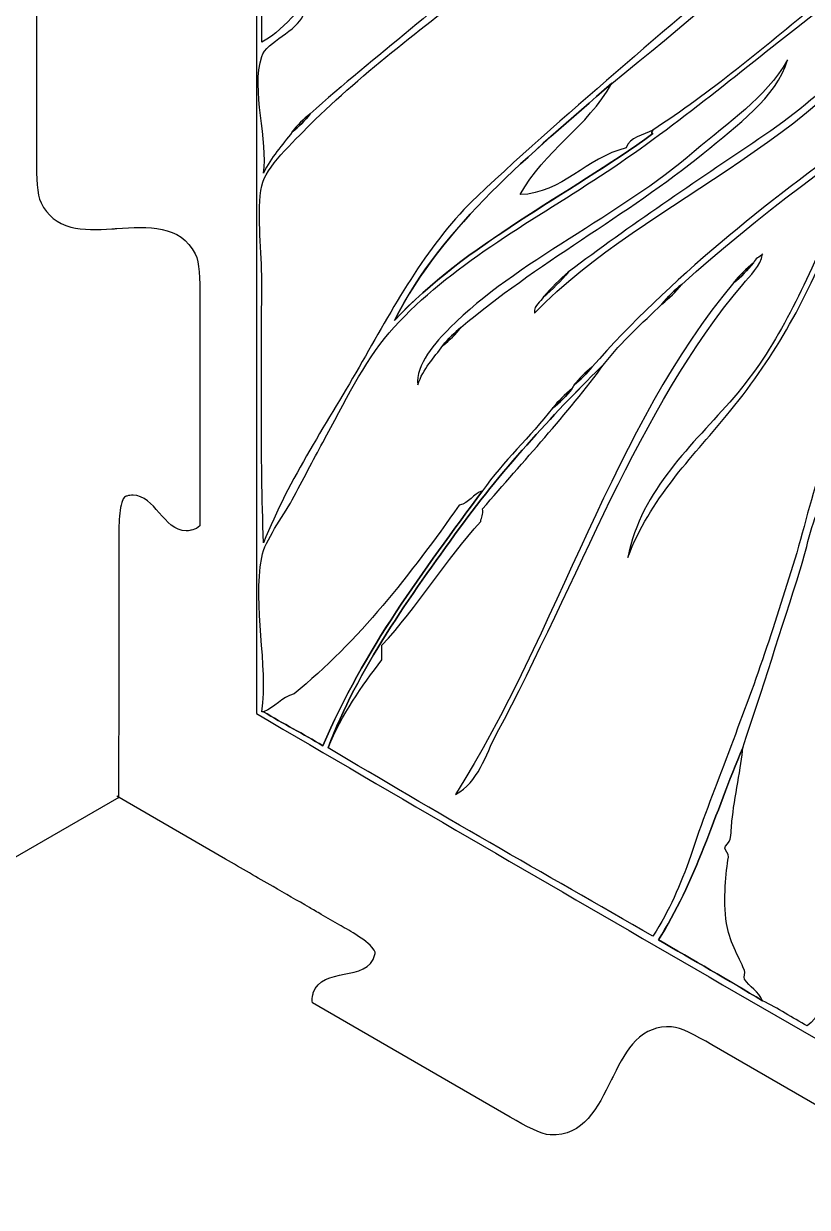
# Model space of a CAD drawing. Extents: x 6 to 396, y 3 to 221.
# Drawn here: x 192.7 to 266.9, y 18.6 to 130.7 of the extents above; entities that cross this region are included whole.
import ezdxf

# ---------------------------------------------------------------- set-up
doc = ezdxf.new("R2010")
doc.units = 0
doc.layers.get('0').update_dxf_attribs({"linetype": 'CONTINUOUS'})

msp = doc.modelspace()

# ---------------------------------------------------------------- linework, layer by layer
at = {"color": 2}
for points in [[(193.88625, 139.51425), (193.88475, 117.9045), (193.8795, 117.90825), (193.878, 117.9075)], [(209.36775, 104.76525), (209.36775, 83.16)], [(201.69525, 69.18075), (201.69375, 69.18075), (201.666, 57.43425)]]:
    msp.add_lwpolyline(points, dxfattribs=at)
at = {"color": 7}
for points in [[(265.06875, 127.2915)], [(262.6875, 108.921)], [(221.523, 62.1435)], [(266.93925, 35.77725)]]:
    msp.add_lwpolyline(points, close=True, dxfattribs=at)
at = {"color": 5}
for points in [[(218.121, 120.4875)], [(249.7605, 118.95675)], [(261.837, 108.0705)], [(244.31625, 107.22)], [(255.03225, 106.029)], [(232.40925, 100.24575)], [(244.827, 96.504)], [(242.7855, 94.29225)], [(226.626, 71.83875)], [(218.29125, 67.2465)], [(260.9865, 40.20075)]]:
    msp.add_lwpolyline(points, close=True, dxfattribs=at)
at = {"color": 1}
for points in [[(201.6705, 57.432), (191.44125, 51.51975), (191.43675, 51.52125), (191.44275, 51.52725), (191.43825, 51.52875), (191.43675, 51.52725)], [(211.785, 51.588), (211.7835, 51.5925), (201.501, 57.5445)], [(238.767, 27.15225), (220.05225, 37.9575)], [(276.60675, 23.18325), (276.6105, 23.1825), (276.60375, 23.1945), (257.89875, 33.9915), (257.90175, 33.9915), (257.892, 33.996)]]:
    msp.add_lwpolyline(points, dxfattribs=at)
at = {"color": 7}
for points in [[(248.39775, 125.079), (261.85575, 135.831), (274.5015, 147.396), (284.799, 161.31)], [(214.719, 158.25075), (214.719, 127.2915), (214.719, 96.3345), (214.719, 65.376)], [(215.22825, 128.99175), (215.229, 138.6315), (215.229, 148.2705), (215.229, 157.9095)], [(265.91925, 130.35225), (272.2005, 135.26475), (278.7945, 140.022), (284.63025, 145.32075)], [(255.03225, 106.02825), (269.48625, 119.1315), (287.163, 129.01125), (301.8105, 141.9195)], [(299.601, 140.7285), (282.23925, 126.22575), (261.46875, 115.131), (246.5295, 98.2035)], [(263.877, 139.19775), (254.46975, 130.79325), (244.812, 123.0105), (235.641, 114.363)], [(238.53225, 138.516), (232.7775, 132.59025), (225.9675, 127.7205), (219.822, 122.187)], [(221.35275, 134.60475), (219.10425, 132.9405), (217.80825, 130.3245), (215.22825, 128.99175)], [(219.82125, 121.16625), (224.89875, 126.24375), (231.14925, 130.78725), (236.49075, 135.114)], [(241.0845, 103.30725), (251.97075, 114.53475), (270.138, 119.95425), (277.656, 135.11625)], [(277.656, 135.11625), (273.53175, 128.9385), (268.51425, 123.9315), (262.347, 119.80725)], [(267.789, 132.56325), (262.8045, 128.40375), (257.733, 124.19775), (252.30975, 120.65625)], [(215.22825, 127.62975), (215.6835, 129.036), (218.63025, 130.0275), (219.141, 131.54175)], [(246.6975, 115.89375), (253.48875, 120.27375), (259.8195, 125.58225), (265.91925, 130.35225)], [(215.39925, 116.57325), (215.87775, 119.52375), (214.209, 124.47975), (215.22825, 127.62975)], [(265.06875, 127.2915), (262.8915, 123.58425), (259.56375, 121.503), (256.224, 118.617)], [(257.0745, 118.4475), (260.30775, 121.08), (263.973, 123.74025), (265.06875, 127.2915)], [(227.8155, 102.6255), (232.3875, 111.71775), (240.8325, 118.41225), (248.39775, 125.079)], [(215.2275, 115.383), (215.57625, 117.08325), (218.2095, 119.55525), (219.82125, 121.16625)], [(219.822, 122.187), (219.32625, 121.548), (218.7585, 120.981), (218.12025, 120.48525)], [(218.12025, 120.48525), (217.19325, 119.20125), (216.09675, 118.08675), (215.39925, 116.57325)], [(252.30975, 120.31575), (244.1565, 114.408), (234.618, 109.88475), (227.8155, 102.6255)], [(252.30975, 120.65625), (252.2055, 120.50475), (252.10425, 120.35175), (252.30975, 120.31575)], [(262.347, 119.80725), (256.2825, 115.75125), (250.1115, 111.58275), (244.31625, 107.22)], [(256.224, 118.617), (249.1455, 112.5), (239.3775, 108.234), (233.09025, 101.94675)], [(234.111, 101.9475), (241.113, 107.92425), (249.9075, 112.6095), (257.0745, 118.4475)], [(227.30625, 101.43525), (232.35, 107.2725), (239.84475, 111.47475), (246.6975, 115.89375)], [(215.2275, 106.878), (215.2275, 109.66425), (214.72425, 112.9275), (215.2275, 115.383)], [(235.641, 114.363), (231.09975, 110.08125), (227.90325, 104.25525), (224.754, 98.7135)], [(259.2855, 93.612), (263.622, 98.85825), (266.6625, 104.14125), (269.4915, 111.132)], [(269.151, 111.4725), (266.38275, 105.387), (264.0105, 99.99375), (259.96575, 95.313)], [(260.81625, 106.029), (261.50175, 106.84425), (262.5225, 107.76975), (262.6875, 108.921)], [(262.6875, 108.921), (262.43325, 108.609), (261.978, 108.49725), (261.837, 108.0705)], [(261.837, 108.0705), (261.28425, 107.376), (260.66025, 106.752), (259.96575, 106.19925)], [(215.3985, 81.53325), (215.0865, 90.0015), (215.2275, 98.067), (215.2275, 106.878)], [(244.31625, 107.22), (243.594, 106.35525), (242.79975, 105.56175), (241.935, 104.83875)], [(259.96575, 106.19925), (248.57475, 92.643), (243.26925, 72.99975), (233.60025, 57.72075)], [(237.513, 63.504), (245.178, 77.76525), (250.92525, 94.2705), (260.81625, 106.029)], [(253.16175, 104.15775), (253.71375, 104.85225), (254.33775, 105.47625), (255.03225, 106.02825)], [(241.935, 104.83875), (241.6785, 104.30175), (241.0155, 104.1705), (241.0845, 103.30725)], [(247.719, 98.54475), (249.324, 100.6245), (251.2815, 102.3525), (253.16175, 104.15775)], [(221.013, 91.059), (223.08, 94.8435), (224.886, 98.634), (227.30625, 101.43525)], [(233.09025, 101.94675), (231.69975, 100.55625), (229.78875, 98.39625), (230.028, 96.504)], [(232.40925, 100.24575), (232.905, 100.88475), (233.472, 101.451), (234.111, 101.9475)], [(230.028, 96.504), (230.51325, 98.06025), (231.55575, 99.05775), (232.40925, 100.24575)], [(224.754, 98.7135), (221.56425, 93.09825), (217.815, 87.6735), (215.3985, 81.53325)], [(233.94075, 82.89525), (238.23675, 88.809), (243.3015, 94.20675), (247.719, 98.54475)], [(246.5295, 98.2035), (246.03375, 97.56525), (245.46675, 96.999), (244.8285, 96.50325)], [(244.8285, 96.50325), (244.79625, 96.36525), (244.6575, 96.33375), (244.65825, 96.162)], [(244.65825, 96.162), (244.1055, 95.4675), (243.4815, 94.8435), (242.78625, 94.2915)], [(242.78625, 94.2915), (240.6675, 91.59075), (238.13475, 89.304), (236.1525, 86.46675)], [(259.96575, 95.313), (256.05675, 90.78975), (251.20875, 86.649), (249.93, 80.17425)], [(249.93, 80.17425), (252.03975, 85.7355), (255.94125, 89.5665), (259.2855, 93.612)], [(218.121, 85.61625), (219.1425, 87.52425), (220.11375, 89.412), (221.013, 91.059)], [(268.81125, 89.6985), (267.438, 86.85825), (266.75625, 83.229), (265.749, 80.00325)], [(236.1525, 86.46675), (230.58975, 78.9315), (224.94, 71.484), (221.01375, 62.31225)], [(215.22975, 80.17275), (215.5455, 81.86025), (217.218, 83.92725), (218.121, 85.61625)], [(266.259, 78.98325), (266.9685, 81.24675), (267.45, 84.0705), (268.47075, 85.617)], [(221.523, 62.1435), (224.259, 69.49125), (229.33875, 76.56075), (233.94075, 82.89525)], [(215.22975, 65.544), (215.8905, 70.00575), (214.35375, 75.4815), (215.22975, 80.17275)], [(265.749, 80.00325), (264.74475, 76.7865), (263.74725, 73.56825), (262.68675, 70.4775)], [(260.81625, 62.1435), (262.58625, 67.49025), (264.5475, 73.5195), (266.259, 78.98325)], [(262.68675, 70.4775), (260.514, 64.14075), (257.91825, 57.9255), (255.88275, 51.93675)], [(214.719, 65.376), (241.58775, 49.66125), (268.536, 34.029), (295.6875, 18.59775)], [(215.40075, 65.544), (215.34375, 65.544), (215.2875, 65.544), (215.22975, 65.544)], [(221.01375, 62.31225), (219.2055, 63.453), (217.2225, 64.41825), (215.40075, 65.544)], [(233.60025, 57.72075), (235.782, 58.833), (236.4, 61.4355), (237.513, 63.504)], [(252.3105, 44.28225), (242.0055, 50.193), (231.6525, 56.05575), (221.523, 62.1435)], [(252.82125, 43.9425), (256.25925, 49.23675), (258.2235, 56.00475), (260.81625, 62.1435)], [(255.88275, 51.93675), (254.87775, 48.9795), (253.88175, 46.80975), (252.3105, 44.28225)], [(262.6875, 38.15925), (259.4535, 40.1415), (256.11225, 42.0165), (252.82125, 43.9425)], [(270.34125, 42.2415), (268.85175, 40.28925), (268.956, 37.4115), (266.93925, 35.77725)], [(266.93925, 35.77725), (265.5, 36.549), (264.198, 37.45875), (262.6875, 38.15925)]]:
    msp.add_open_spline(points, degree=3, dxfattribs=at)
at = {"color": 5}
for points in [[(248.4, 125.08125), (240.83475, 118.41375), (232.38975, 111.71925), (227.81775, 102.62775)], [(239.72475, 114.534), (241.98825, 118.67775), (246.12825, 120.94425), (248.4, 125.08125)], [(218.121, 120.4875), (218.75925, 120.98325), (219.327, 121.55025), (219.82275, 122.18925)], [(219.82275, 122.18925), (219.1845, 121.69275), (218.6175, 121.12575), (218.121, 120.4875)], [(227.81775, 102.62775), (234.62025, 109.887), (244.15875, 114.41025), (252.312, 120.318)], [(252.312, 120.6585), (251.40375, 120.147), (250.10475, 120.03), (249.7605, 118.95675)], [(252.312, 120.318), (252.1065, 120.354), (252.20775, 120.507), (252.312, 120.6585)], [(249.7605, 118.95675), (245.9595, 118.05075), (243.7335, 114.663), (239.72475, 114.534)], [(261.837, 108.0705), (261.1425, 107.51775), (260.5185, 106.8945), (259.96575, 106.19925)], [(259.96575, 106.19925), (260.66025, 106.752), (261.28425, 107.376), (261.837, 108.0705)], [(244.31625, 107.22), (243.4515, 106.497), (242.658, 105.7035), (241.935, 104.83875)], [(241.935, 104.83875), (242.79975, 105.56175), (243.594, 106.35525), (244.31625, 107.22)], [(255.03225, 106.029), (254.33775, 105.477), (253.71375, 104.853), (253.16175, 104.1585)], [(253.16175, 104.1585), (253.857, 104.7105), (254.48025, 105.33375), (255.03225, 106.029)], [(232.40925, 100.24575), (233.0475, 100.74225), (233.61375, 101.3085), (234.111, 101.9475)], [(234.111, 101.9475), (233.47275, 101.451), (232.905, 100.884), (232.40925, 100.24575)], [(247.719, 98.544), (243.3015, 94.206), (238.23675, 88.80825), (233.94075, 82.8945)], [(236.15175, 84.76575), (240.05475, 89.3115), (244.13925, 93.675), (247.719, 98.544)], [(244.827, 96.504), (245.46525, 96.99975), (246.03225, 97.56675), (246.528, 98.20425)], [(246.528, 98.20425), (245.88975, 97.7085), (245.32275, 97.14225), (244.827, 96.504)], [(242.7855, 94.29225), (243.48075, 94.84425), (244.10475, 95.46825), (244.6575, 96.16275)], [(244.6575, 96.16275), (243.96225, 95.6115), (243.339, 94.9875), (242.7855, 94.29225)], [(221.013, 62.31375), (224.93925, 71.4855), (230.58975, 78.933), (236.15175, 86.46825)], [(236.15175, 86.46825), (235.221, 86.20875), (234.9375, 85.3005), (233.94075, 85.10775)], [(233.94075, 85.10775), (229.3125, 78.5655), (224.45925, 72.249), (218.29125, 67.2465)], [(235.9815, 83.5755), (236.0355, 83.97525), (236.25, 84.21375), (236.15175, 84.76575)], [(226.626, 71.83875), (230.0085, 75.4875), (232.6365, 79.89), (235.9815, 83.5755)], [(233.94075, 82.8945), (229.33875, 76.56), (224.259, 69.4905), (221.523, 62.14275)], [(226.626, 70.4775), (226.626, 70.932), (226.626, 71.38575), (226.626, 71.83875)], [(221.523, 62.14275), (222.83025, 65.31525), (224.69925, 67.92525), (226.626, 70.4775)], [(218.29125, 67.2465), (217.08, 66.927), (216.51675, 65.9595), (215.4, 65.5455)], [(215.4, 65.5455), (217.2225, 64.41975), (219.20475, 63.4545), (221.013, 62.31375)], [(260.817, 62.14425), (258.22425, 56.0055), (256.26, 49.23825), (252.822, 43.94325)], [(259.797, 55.17), (259.998, 57.348), (260.7195, 60.4605), (260.817, 62.14425)], [(259.626, 53.46825), (259.73175, 53.904), (259.755, 54.72375), (259.797, 55.17)], [(259.116, 52.6185), (259.1445, 52.87575), (259.56525, 53.21775), (259.626, 53.46825)], [(259.2855, 45.474), (258.9345, 47.82), (259.23375, 50.38725), (259.45575, 51.768)], [(259.45575, 51.768), (259.50825, 52.0935), (259.09575, 52.437), (259.116, 52.6185)], [(260.9865, 41.05125), (260.38125, 42.366), (259.50975, 43.9755), (259.2855, 45.474)], [(252.822, 43.94325), (256.113, 42.01725), (259.45425, 40.14225), (262.68825, 38.16)], [(260.9865, 40.20075), (260.86275, 40.41525), (261.09075, 40.8255), (260.9865, 41.05125)], [(262.68825, 38.16), (262.383, 39.09675), (261.40275, 39.48), (260.9865, 40.20075)]]:
    msp.add_open_spline(points, degree=3, dxfattribs=at)
at = {"color": 2}
for points in [[(193.878, 117.9075), (193.878, 116.11125), (193.911, 114.558), (194.3175, 113.757)], [(194.3175, 113.757), (194.93175, 112.554), (195.8505, 111.80475), (197.127, 111.46875)], [(197.127, 111.46875), (198.29925, 111.159), (199.64475, 111.2085), (201.03525, 111.29625)], [(201.03525, 111.29625), (201.1875, 111.30525), (201.3405, 111.315), (201.49275, 111.32475)], [(201.49275, 111.32475), (204.4485, 111.513), (207.5025, 111.71025), (208.929, 108.912)], [(208.929, 108.912), (209.3355, 108.114), (209.36775, 106.56225), (209.36775, 104.76525)], [(201.97425, 85.36725), (201.771, 84.75675), (201.726, 84), (201.69225, 83.148)], [(202.38375, 85.96125), (202.30425, 85.95675), (202.17, 85.9485), (201.97425, 85.36725)], [(202.44, 85.97925), (202.42725, 85.96275), (202.4085, 85.96125), (202.38375, 85.96125)], [(203.0295, 86.067), (202.84425, 86.067), (202.647, 86.03925), (202.44, 85.97925)], [(205.50825, 84.39975), (204.7965, 85.221), (204.06225, 86.067), (203.0295, 86.067)], [(208.07475, 82.6875), (206.9925, 82.6875), (206.23875, 83.55675), (205.50825, 84.39975)], [(201.69225, 83.148), (201.67875, 82.83), (201.684, 82.52625), (201.68925, 82.20675)], [(209.36775, 83.16), (209.1825, 82.93875), (208.884, 82.8525), (208.686, 82.794)], [(201.68925, 82.20675), (201.6915, 82.05075), (201.6945, 81.8895), (201.69525, 81.72525)], [(208.515, 82.734), (208.362, 82.70325), (208.215, 82.6875), (208.07475, 82.6875)], [(208.686, 82.794), (208.60725, 82.77225), (208.545, 82.75425), (208.515, 82.734)], [(201.69525, 81.72525), (201.69375, 81.16875), (201.693, 80.598), (201.69225, 80.046)], [(201.69225, 80.046), (201.6915, 79.452), (201.69075, 78.87975), (201.68925, 78.375)], [(201.68925, 78.375), (201.6885, 77.07825), (201.69075, 75.72825), (201.69375, 74.424)], [(201.69375, 74.424), (201.696, 72.71025), (201.699, 70.94025), (201.69525, 69.18075)], [(201.666, 57.43425), (201.666, 57.43275), (201.6675, 57.43125), (201.669, 57.43125)], [(201.669, 57.43125), (201.67125, 57.43125), (201.67275, 57.43275), (201.67275, 57.43425)]]:
    msp.add_open_spline(points, degree=3, dxfattribs=at)
at = {"color": 1}
for points in [[(201.4965, 57.54375), (201.49725, 57.543), (201.49575, 57.5415), (201.4965, 57.54075)], [(201.501, 57.5445), (201.50025, 57.54525), (201.498, 57.546), (201.4965, 57.54375)], [(201.4965, 57.54075), (201.4965, 57.54075), (201.49725, 57.53925), (201.49875, 57.54075)], [(201.66675, 57.4365), (201.66825, 57.4395), (201.66975, 57.438), (201.67125, 57.4365)], [(201.67125, 57.4365), (201.67275, 57.4335), (201.672, 57.432), (201.6705, 57.432)], [(216.3045, 48.98325), (214.82625, 49.8315), (213.29775, 50.7105), (211.785, 51.588)], [(219.7485, 46.998), (218.6205, 47.65125), (217.443, 48.32775), (216.3045, 48.98325)], [(220.869, 46.3485), (220.47225, 46.5795), (220.09275, 46.79925), (219.7485, 46.998)], [(222.64725, 45.318), (222.0555, 45.66225), (221.44425, 46.01625), (220.869, 46.3485)], [(223.05675, 45.08925), (222.92325, 45.162), (222.7875, 45.2385), (222.64725, 45.318)], [(223.88025, 44.60925), (223.60725, 44.78175), (223.3395, 44.931), (223.05675, 45.08925)], [(225.66075, 43.2555), (225.2355, 43.73625), (224.6295, 44.136), (223.88025, 44.60925)], [(225.96975, 42.60525), (226.00725, 42.67575), (226.0665, 42.795), (225.66075, 43.2555)], [(223.056, 40.67775), (224.31675, 40.92225), (225.621, 41.17275), (225.95925, 42.546)], [(225.95925, 42.546), (225.95175, 42.56625), (225.95925, 42.5835), (225.96975, 42.60525)], [(220.1115, 38.90625), (220.5375, 40.191), (221.81775, 40.4385), (223.056, 40.67775)], [(220.05225, 37.9575), (219.9555, 38.229), (220.02975, 38.529), (220.077, 38.7285)], [(220.077, 38.7285), (220.0965, 38.80725), (220.11225, 38.871), (220.1115, 38.90625)], [(254.0775, 35.69025), (252.72825, 35.76), (251.62125, 35.34), (250.68975, 34.4025)], [(257.892, 33.996), (256.3335, 34.896), (254.97075, 35.64375), (254.0775, 35.69025)], [(250.68975, 34.4025), (249.83625, 33.543), (249.2085, 32.3505), (248.58525, 31.10325)], [(248.382, 30.693), (247.07025, 28.041), (245.712, 25.2975), (242.5755, 25.45875)], [(248.58525, 31.10325), (248.51925, 30.96675), (248.45025, 30.8295), (248.382, 30.693)], [(242.5755, 25.45875), (241.6785, 25.5075), (240.3195, 26.25525), (238.767, 27.15225)]]:
    msp.add_open_spline(points, degree=3, dxfattribs=at)

doc.saveas('drawing.dxf')
